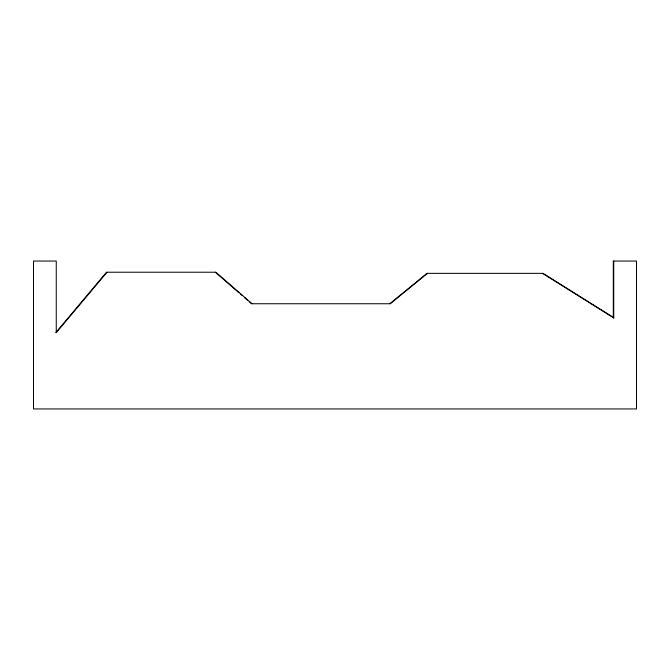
<?xml version="1.0" encoding="UTF-8"?>
<svg xmlns="http://www.w3.org/2000/svg" width="670" height="670" viewBox="0 0 670 670"><rect width="100%" height="100%" fill="white"/><g stroke="black" fill="none" stroke-linecap="round" stroke-linejoin="round"><path stroke-width="1" d="M55.803 332.622L106.538 272.229L215.807 272.229L252.046 303.745M106.982 272.229L56.255 332.622L56.255 261.049L33.5 261.049L33.5 408.951L636.5 408.951L636.5 261.049L613.293 261.049L613.293 317.655L542.558 273.352M389.806 303.745L426.991 273.352L543.01 273.352L613.745 317.655M427.443 273.352L390.258 303.745L251.593 303.745L249.232 301.693M215.355 272.229L238.989 292.782M240.564 294.155L242.138 295.52M244.5 297.581L247.657 300.319M613.745 261.049L613.745 318.409"/></g></svg>
